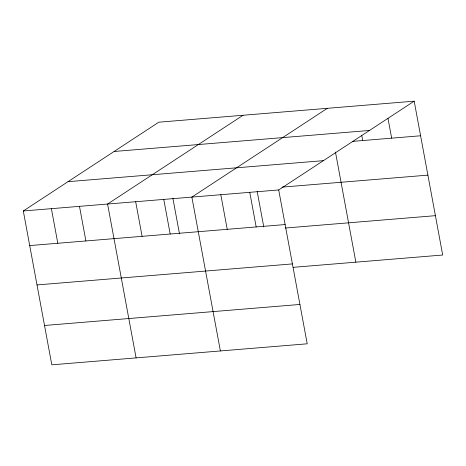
<?xml version="1.0" encoding="UTF-8"?>
<svg xmlns="http://www.w3.org/2000/svg" width="466" height="466" viewBox="0 0 466 466"><rect width="100%" height="100%" fill="white"/><g stroke="black" fill="none" stroke-linecap="round" stroke-linejoin="round"><path stroke-width="0.7" d="M414.187 101.169L278.703 189.947L307.216 343.803L51.813 364.831L23.3 210.976L158.784 122.197L414.187 101.169L442.7 255.024L293.19 267.333M243.066 115.253L107.582 204.038L136.101 357.894M327.348 108.316L191.864 197.101L220.383 350.956M114.071 151.491L369.474 130.468M352.576 141.379L420.6 135.775M68.007 181.676L323.41 160.654M281.982 187.14L427.893 175.129M23.3 210.976L278.703 189.947M29.713 245.582L285.116 224.56M285.175 228.043L435.407 215.671M37.006 284.936L292.409 263.907M44.52 325.478L299.923 304.455M387.986 118.381L391.656 138.157M361.791 135.6L362.705 140.54M335.456 152.062L355.861 262.172M257.162 191.31L263.768 226.965M249.759 192.33L256.172 226.942M220.814 194.712L227.227 229.324M172.88 198.254L179.486 233.903M163.77 199.413L170.183 234.019M135.676 201.726L142.089 236.332M79.488 206.351L85.901 240.957M51.394 208.663L57.807 243.269"/></g></svg>
